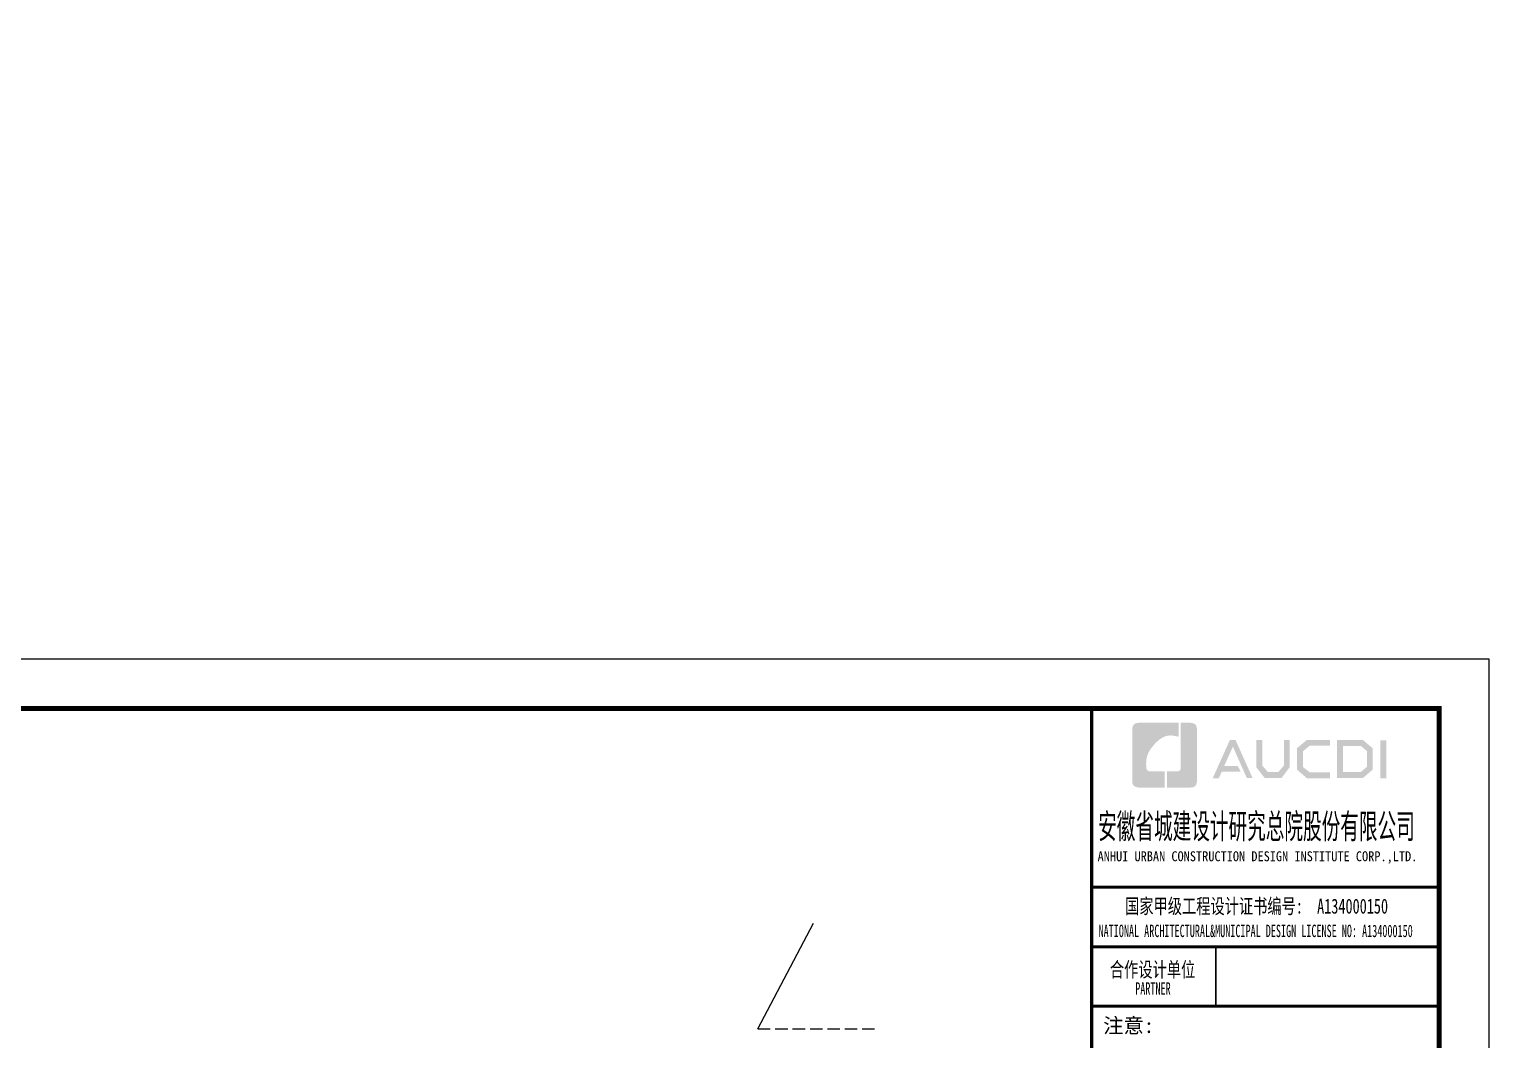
# Model space of a CAD drawing. Extents: x -518115 to 389031, y -231062 to 1628073.
# Drawn here: x 53724 to 83114, y 694183 to 714536 of the extents above; entities that cross this region are included whole.
import ezdxf
from ezdxf.xclip import XClip

# ---------------------------------------------------------------- set-up
doc = ezdxf.new("R2010")
doc.units = 0
doc.header["$LTSCALE"] = 1000
doc.header["$MEASUREMENT"] = 0
doc.header["$XCLIPFRAME"] = 0
doc.linetypes.add('DASH', pattern=[0.35, 0.25, -0.1])
doc.linetypes.add('DOTE', pattern=[2.42, 2, -0.2, 0.02, -0.2])
doc.layers.add('DOTE', color=19, linetype='DOTE', lineweight=9)
doc.layers.add('yichutu', color=7, linetype='Continuous', true_color=0xffffff, plot=False)
doc.layers.add('图框', color=140, linetype='Continuous')
doc.layers.add('图签文字', color=147, linetype='Continuous')
doc.styles.add('建筑图签-1', font='', dxfattribs={"width": 0.7})
doc.styles.get('建筑图签-1').set_extended_font_data('SimHei')

# ---------------------------------------------------------------- blocks, each defined once
blk = doc.blocks.new('院标1')
h = blk.add_hatch(color=150)
h.dxf.hatch_style = 1
h.set_gradient(color1=(33, 113, 253), color2=(33, 113, 253), tint=1, name='INVCURVED')
edge = h.paths.add_edge_path()
edge.add_spline(control_points=[(116373, 648379), (116379, 648379), (116382, 648379), (116391, 648379), (116391, 648379), (116391, 648379), (116616, 648379), (116616, 648379), (116616, 648379), (116616, 648379), (116616, 648054), (116616, 648054), (116616, 648054), (116616, 648054), (116108, 648054), (116108, 648054), (116108, 648054), (116028, 648054), (115963, 648111), (115963, 648199), (115963, 648199), (115963, 648199), (115963, 649215), (115963, 649215), (115963, 649215), (115963, 649295), (116018, 649360), (116108, 649360), (116108, 649360), (116108, 649360), (116897, 649360), (116897, 649360), (116897, 649360), (116897, 649360), (116897, 649080), (116897, 649080), (116897, 649080), (116897, 649080), (116566, 649140), (116356, 648859), (116356, 648859), (116245, 648719), (116240, 648545), (116247, 648466), (116247, 648466), (116254, 648386), (116247, 648466), (116247, 648466), (116247, 648466), (116247, 648466), (116258, 648374), (116373, 648379)], knot_values=[0, 0, 0, 0, 0.071429, 0.071429, 0.071429, 0.107143, 0.142857, 0.142857, 0.142857, 0.178571, 0.214286, 0.214286, 0.214286, 0.25, 0.285714, 0.285714, 0.285714, 0.321429, 0.357143, 0.357143, 0.357143, 0.392857, 0.428571, 0.428571, 0.428571, 0.464286, 0.5, 0.5, 0.5, 0.535714, 0.571429, 0.571429, 0.571429, 0.607143, 0.642857, 0.642857, 0.642857, 0.678571, 0.714286, 0.714286, 0.714286, 0.75, 0.785714, 0.785714, 0.785714, 0.821429, 0.857143, 0.857143, 0.857143, 0.928571, 1, 1, 1, 1], degree=3, periodic=0)
h = blk.add_hatch(color=150)
h.dxf.hatch_style = 1
h.set_gradient(color1=(33, 113, 253), color2=(33, 113, 253), tint=1, name='INVCURVED')
edge = h.paths.add_edge_path()
edge.add_spline(control_points=[(117268, 649215), (117268, 649215), (117268, 648199), (117268, 648199), (117268, 648199), (117268, 648114), (117212, 648054), (117123, 648054), (117123, 648054), (117123, 648054), (116663, 648054), (116663, 648054), (116663, 648054), (116663, 648054), (116663, 648379), (116663, 648379), (116663, 648379), (116663, 648379), (116865, 648379), (116865, 648379), (116865, 648379), (116907, 648379), (116941, 648413), (116941, 648455), (116941, 648455), (116941, 648455), (116941, 649360), (116941, 649360), (116941, 649360), (116941, 649360), (117123, 649360), (117123, 649360), (117123, 649360), (117204, 649360), (117268, 649306), (117268, 649215)], knot_values=[0, 0, 0, 0, 0.1, 0.1, 0.1, 0.15, 0.2, 0.2, 0.2, 0.25, 0.3, 0.3, 0.3, 0.35, 0.4, 0.4, 0.4, 0.45, 0.5, 0.5, 0.5, 0.55, 0.6, 0.6, 0.6, 0.65, 0.7, 0.7, 0.7, 0.75, 0.8, 0.8, 0.8, 0.9, 1, 1, 1, 1], degree=3, periodic=0)
blk = doc.blocks.new('TK')
at = {"layer": '图框'}
h = blk.add_hatch(color=256, dxfattribs=at)
h.paths.add_polyline_path([(547288, 547072), (547414, 547072), (547414, 546302), (547288, 546302)])
h.paths.add_polyline_path([(546536, 546956), (546536, 546430), (546896, 546430), (547020, 546536), (547020, 546855), (546900, 546956)], flags=16)
h.paths.add_polyline_path([(546418, 547074), (546418, 546311), (546940, 546311), (547138, 546482), (547138, 546910), (546943, 547074)])
h.paths.add_polyline_path([(546275, 547077), (546275, 546962), (545868, 546962), (545735, 546851), (545735, 546531), (545868, 546429), (546277, 546429), (546277, 546307), (545813, 546307), (545611, 546481), (545611, 546910), (545809, 547077)])
h.paths.add_polyline_path([(544792, 547075), (544912, 547075), (544912, 546565), (545026, 546433), (545237, 546433), (545351, 546565), (545351, 547075), (545465, 547075), (545465, 546528), (545301, 546311), (544963, 546311), (544792, 546530)])
h.paths.add_polyline_path([(544260, 547074), (544377, 547074), (544719, 546310), (544603, 546310), (544322, 546944), (544147, 546556), (544418, 546556), (544479, 546440), (544098, 546440), (544039, 546308), (543916, 546308)])
for p, q in [((541480, 544114), (548480, 544114)), ((541480, 544114), (548480, 544114)), ((541480, 542914), (548480, 542914))]:
    blk.add_line(p, q, dxfattribs=at)
blk.add_lwpolyline([(465375, 548714), (549475, 548714), (549475, 489314), (465375, 489314)], close=True, dxfattribs=at)
blk.add_lwpolyline([(465375, 548714), (549475, 548714), (549475, 489314), (465375, 489314)], close=True, dxfattribs=at)
at = {"layer": '图框', "const_width": 100}
blk.add_lwpolyline([(548475, 490314), (548475, 547714), (467875, 547714), (467875, 490314)], close=True, dxfattribs=at)
at = {"layer": '图框'}
for points, const_width in [([(541480, 490314), (541480, 547714)], 70), ([(541480, 544114), (548480, 544114)], 60), ([(541480, 542914), (548480, 542914)], 60), ([(541480, 542914), (548480, 542914)], 60), ([(543980, 542914), (543980, 541714)], 35), ([(541480, 541714), (548480, 541714)], 60), ([(541480, 541714), (548480, 541714)], 60)]:
    blk.add_lwpolyline(points, dxfattribs=dict(at, const_width=const_width))
blk.add_blockref('院标1', (426331, -101935))
at = {"layer": '图框', "style": '建筑图签-1'}
for s, height, width, p in [('ANHUI URBAN CONSTRUCTION DESIGN INSTITUTE CORP.,LTD.', 200, 0.91, (541598, 544636)), ('NATIONAL ARCHITECTURAL&MUNICIPAL DESIGN LICENSE NO: A134000150', 250, 0.6, (541617, 543108)), ('PARTNER', 250, 0.6, (542355, 541947))]:
    blk.add_text(s, height=height, dxfattribs=dict(at, width=width)).set_placement(p)
at = {"layer": '图签文字', "color": 7, "style": '建筑图签-1'}
for s, height, width, p in [('安徽省城建设计研究总院股份有限公司', 500, 0.55, (541608, 545091)), ('国家甲级工程设计证书编号:  A134000150', 300, 0.7, (542152, 543581)), ('合作设计单位', 300, 0.7, (541845, 542304))]:
    blk.add_text(s, height=height, dxfattribs=dict(at, width=width)).set_placement(p)
blk.add_text('注意:', height=300, dxfattribs=at).set_placement((541711, 541177))
blk = doc.blocks.new('yct-841-594-84100-59399.9999999999-100-1000.0')
at = {"layer": 'yichutu', "color": 7, "true_color": 0xffffff}
blk.add_lwpolyline([(0, 0), (0, 59400), (84100, 59400), (84100, 0)], close=True, dxfattribs=at)
blk = doc.blocks.new('A$C74D73064')
at = {"layer": 'DOTE', "color": 5}
for p, q in [((32730, 93137), (32730, 8149)), ((38530, 93137), (38530, 8149))]:
    blk.add_line(p, q, dxfattribs=at)

msp = doc.modelspace()

# ---------------------------------------------------------------- linework, layer by layer
at = {"ltscale": 0.5}
msp.add_line((68396.6, 694406.2), (69516.4, 696528.9), dxfattribs=at)
at = {"linetype": 'DASH'}
msp.add_line((68396.6, 694406.2), (70796.6, 694406.2), dxfattribs=at)

# ---------------------------------------------------------------- block references
ref = msp.add_blockref('A$C74D73064', (26199.8, 686807.6))
XClip(ref).set_block_clipping_path([(-14883.2465761248, 50822.2554815406), (39116.7403027331, 70322.2568880918)])
msp.add_blockref('TK', (-466360.9, 153143.3))
at = {"layer": 'yichutu'}
msp.add_blockref('yct-841-594-84100-59399.9999999999-100-1000.0', (-985.9, 642457), dxfattribs=at)

doc.saveas('drawing.dxf')
